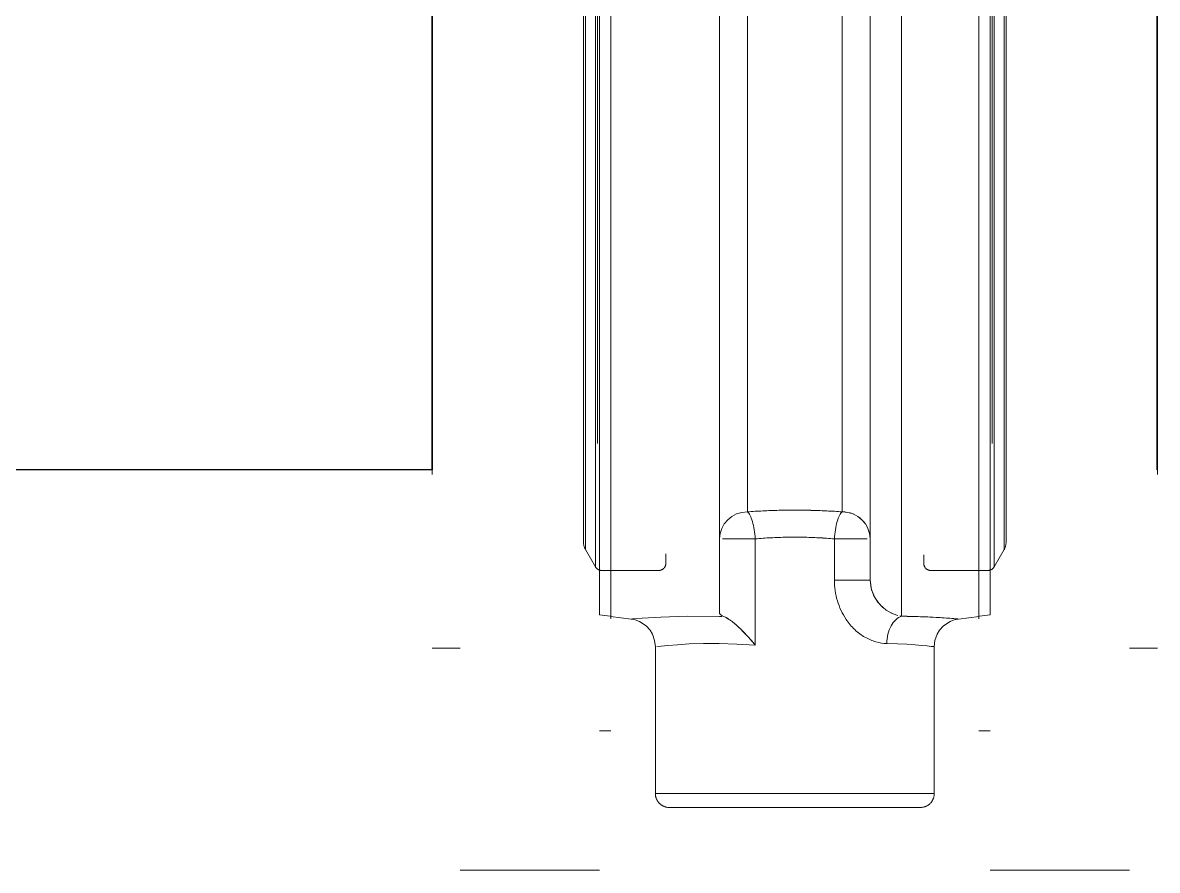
# Model space of a CAD drawing. Extents: x 0 to 160756, y 0 to 229247.
# Drawn here: x 46964.1 to 47126.8, y 69731 to 69852.5 of the extents above; entities that cross this region are included whole.
import ezdxf

# ---------------------------------------------------------------- set-up
doc = ezdxf.new("R2010")
doc.units = 0
doc.header["$LTSCALE"] = 10
for name, color, linetype, lineweight in [('XCM7P30CDA$0$G-IMPT', 252, 'Continuous', 5), ('XCM7P30CDA$0$M-PIPE--14', 252, 'Continuous', 13), ('XCM7P30CDA$0$細線', 252, 'Continuous', 5)]:
    doc.layers.add(name, color=color, linetype=linetype, lineweight=lineweight)
doc.layers.add('XCM7P30CDA$0$U-CDA-PIPE', color=252, linetype='Continuous')

# ---------------------------------------------------------------- blocks, each defined once
blk = doc.blocks.new('XCM7P30CDA$0$法蘭 - JIS 10K - 標準-1018274-閥組')
at = {"layer": 'XCM7P30CDA$0$M-PIPE--14'}
for p, q in [((166227.02, -6064.4), (166207.02, -6064.4)), ((166228.61, -6084.4), (166227.02, -6084.4)), ((166207.02, -6096.25), (166203.02, -6096.25)), ((166227.02, -6100.42), (166227.02, -6204.4)), ((166227.02, -6204.4), (166227.02, -6100.92)), ((166228.61, -6101.19), (166228.61, -6204.4)), ((166227.02, -6102.17), (166227.02, -6101.72)), ((166227.02, -6101.91), (166227.02, -6102.26)), ((166203.02, -6204.4), (166203.02, -6121.13)), ((166203.02, -6287.67), (166203.02, -6204.4)), ((166207.02, -6204.4), (166207.02, -6204.4)), ((166207.02, -6204.4), (166207.02, -6204.4)), ((166207.02, -6204.4), (166207.02, -6204.4)), ((166207.02, -6204.4), (166207.02, -6204.4)), ((166227.02, -6204.4), (166227.02, -6303.39)), ((166227.02, -6304.03), (166227.02, -6204.4)), ((166228.61, -6204.4), (166228.61, -6308.32)), ((166203.02, -6312.55), (166207.02, -6312.55)), ((166227.02, -6324.4), (166228.61, -6324.4)), ((166207.02, -6344.4), (166227.02, -6344.4))]:
    blk.add_line(p, q, dxfattribs=at)
blk = doc.blocks.new('XCM7P30CDA$0$控制閥-150mm - 150A_m_dwg-1112871-閥組')
at = {"layer": 'XCM7P30CDA$0$G-IMPT'}
for p, q in [((166227.02, -6303.4), (166227.02, -6105.4)), ((166283.02, -6105.4), (166283.02, -6303.4)), ((166244.22, -6267.81), (166244.22, -6106.76)), ((166248.22, -6293), (166248.22, -6116.9)), ((166261.82, -6116.9), (166261.82, -6293)), ((166265.82, -6120.97), (166265.82, -6307.47)), ((166283.02, -6307.79), (166283.02, -6132.36)), ((166239.71, -6307.97), (166239.71, -6204.4)), ((166244.22, -6204.4), (166244.22, -6296.88)), ((166265.82, -6296.88), (166265.82, -6204.4)), ((166227.02, -6222.86), (166227.02, -6283.23)), ((166244.22, -6302.8), (166244.22, -6268.16)), ((166239.71, -6278.02), (166239.71, -6282.79)), ((166244.22, -6296.88), (166244.22, -6278.33)), ((166244.22, -6278.48), (166244.22, -6302.8)), ((166248.22, -6293), (166248.22, -6277.13)), ((166261.82, -6293), (166261.82, -6277.13)), ((166265.82, -6307.47), (166265.82, -6277.72)), ((166265.82, -6296.88), (166265.82, -6278.33)), ((166227.02, -6283.23), (166227.02, -6281.83)), ((166227.02, -6281.83), (166227.02, -6303.4)), ((166283.02, -6303.4), (166283.02, -6281.85)), ((166239.71, -6283.27), (166239.71, -6307.97)), ((166283.02, -6282.01), (166283.02, -6307.79)), ((166227.02, -6283.6), (166227.02, -6307.79)), ((166227.02, -6307.79), (166227.02, -6283.6)), ((166224.72, -6297.33), (166224.72, -6297.1)), ((166244.22, -6296.88), (166244.22, -6302.8)), ((166244.22, -6302.8), (166244.22, -6296.88)), ((166249.35, -6296.88), (166244.64, -6296.88)), ((166244.64, -6296.88), (166249.35, -6296.88)), ((166249.35, -6296.88), (166249.35, -6302.8)), ((166249.35, -6302.8), (166249.35, -6296.88)), ((166260.69, -6312.12), (166260.69, -6296.88)), ((166260.69, -6296.88), (166260.69, -6312.12)), ((166260.69, -6296.88), (166265.4, -6296.88)), ((166265.4, -6296.88), (166260.69, -6296.88)), ((166265.82, -6307.47), (166265.82, -6296.88)), ((166265.82, -6307.47), (166265.82, -6296.88)), ((166285.32, -6297.33), (166285.32, -6297.1)), ((166285.32, -6297.28), (166285.32, -6297.39)), ((166228.61, -6301.4), (166235.52, -6301.4)), ((166274.52, -6301.4), (166281.43, -6301.4)), ((166249.35, -6302.8), (166244.22, -6302.8)), ((166244.49, -6302.8), (166249.35, -6302.8)), ((166239.71, -6307.97), (166239.96, -6307.93)), ((166240.22, -6307.87), (166241.04, -6307.58)), ((166228.58, -6307.99), (166231.55, -6308.37)), ((166270.45, -6307.98), (166265.82, -6308.02)), ((166274.24, -6308.09), (166270.46, -6307.98)), ((166276.93, -6308.25), (166274.24, -6308.09)), ((166278.48, -6308.37), (166281.46, -6307.99)), ((166235.02, -6312.34), (166235.02, -6333.4)), ((166263.35, -6311.96), (166260.69, -6312.12)), ((166260.69, -6312.12), (166263.35, -6311.96)), ((166265.85, -6311.88), (166263.35, -6311.96)), ((166263.35, -6311.96), (166265.85, -6311.88)), ((166268.13, -6311.89), (166265.85, -6311.88)), ((166265.85, -6311.88), (166268.13, -6311.89)), ((166275.02, -6333.4), (166275.02, -6312.34)), ((166235.02, -6333.4), (166275.02, -6333.4)), ((166235.02, -6333.4), (166275.02, -6333.4)), ((166237.02, -6335.4), (166273.02, -6335.4)), ((166273.02, -6335.4), (166237.02, -6335.4))]:
    blk.add_line(p, q, dxfattribs=at)
at = {"layer": 'XCM7P30CDA$0$G-IMPT', "flags": 128}
for points in [[(166244.22, -6302.8), (166244.22, -6301.8), (166244.22, -6300.65), (166244.22, -6299.34), (166244.22, -6297.88), (166244.22, -6296.27), (166244.22, -6294.51), (166244.22, -6292.61), (166244.22, -6290.57), (166244.22, -6288.39), (166244.22, -6286.07), (166244.22, -6283.62), (166244.22, -6281.05), (166244.22, -6278.36), (166244.22, -6275.54), (166244.22, -6272.62), (166244.22, -6269.58), (166244.22, -6266.44), (166244.22, -6263.2), (166244.22, -6259.87), (166244.22, -6256.45), (166244.22, -6252.94), (166244.22, -6249.36), (166244.22, -6245.7), (166244.22, -6241.98), (166244.22, -6238.2), (166244.22, -6234.36), (166244.22, -6230.48), (166244.22, -6226.55), (166244.22, -6222.59)], [(166244.22, -6277.59), (166244.22, -6280.32), (166244.22, -6282.93)], [(166244.22, -6283.19), (166244.22, -6285.41), (166244.22, -6287.76), (166244.22, -6289.98), (166244.22, -6292.06), (166244.22, -6294), (166244.22, -6295.8), (166244.22, -6297.45), (166244.22, -6298.95), (166244.22, -6300.3), (166244.22, -6301.5), (166244.22, -6302.54)], [(166224.72, -6297.02), (166224.72, -6297.28), (166224.72, -6297.39)], [(166224.78, -6297.88), (166224.76, -6297.8), (166224.75, -6297.73), (166224.74, -6297.65), (166224.73, -6297.57), (166224.72, -6297.49), (166224.72, -6297.41)], [(166285.32, -6297.48), (166285.31, -6297.56), (166285.31, -6297.64), (166285.3, -6297.72), (166285.28, -6297.8), (166285.26, -6297.88)], [(166236.52, -6300.4), (166236.52, -6300.32), (166236.52, -6300.09), (166236.52, -6299.71), (166236.52, -6299.17)], [(166273.52, -6299), (166273.52, -6299.58), (166273.52, -6300), (166273.52, -6300.28), (166273.52, -6300.39), (166273.52, -6300.4)], [(166273.52, -6300.4), (166273.52, -6300.32), (166273.52, -6300.09), (166273.52, -6299.71)], [(166236.52, -6300.4), (166236.52, -6300.44), (166236.52, -6300.48), (166236.51, -6300.52), (166236.51, -6300.56), (166236.5, -6300.6), (166236.49, -6300.64), (166236.48, -6300.68), (166236.47, -6300.71), (166236.46, -6300.75), (166236.44, -6300.79), (166236.43, -6300.83), (166236.41, -6300.86), (166236.39, -6300.9), (166236.37, -6300.93), (166236.35, -6300.96), (166236.32, -6301), (166236.3, -6301.03), (166236.27, -6301.06), (166236.25, -6301.09), (166236.22, -6301.12), (166236.19, -6301.14), (166236.16, -6301.17), (166236.13, -6301.2), (166236.09, -6301.22), (166236.06, -6301.24), (166236.03, -6301.26), (166235.99, -6301.28), (166235.96, -6301.3), (166235.92, -6301.32), (166235.88, -6301.33), (166235.85, -6301.35), (166235.81, -6301.36), (166235.77, -6301.37), (166235.73, -6301.38), (166235.69, -6301.39), (166235.65, -6301.39), (166235.61, -6301.4), (166235.57, -6301.4), (166235.53, -6301.4), (166235.52, -6301.4)], [(166236.52, -6300), (166236.52, -6300.28), (166236.52, -6300.39), (166236.52, -6300.4)], [(166274.52, -6301.4), (166274.48, -6301.4), (166274.44, -6301.4), (166274.4, -6301.39), (166274.36, -6301.39), (166274.32, -6301.38), (166274.28, -6301.37), (166274.24, -6301.36), (166274.21, -6301.35), (166274.17, -6301.34), (166274.13, -6301.32), (166274.09, -6301.3), (166274.06, -6301.29), (166274.02, -6301.27), (166273.99, -6301.25), (166273.96, -6301.23), (166273.92, -6301.2), (166273.89, -6301.18), (166273.86, -6301.15), (166273.83, -6301.12), (166273.8, -6301.1), (166273.78, -6301.07), (166273.75, -6301.04), (166273.73, -6301.01), (166273.7, -6300.97), (166273.68, -6300.94), (166273.66, -6300.91), (166273.64, -6300.87), (166273.62, -6300.84), (166273.6, -6300.8), (166273.59, -6300.76), (166273.57, -6300.72), (166273.56, -6300.69), (166273.55, -6300.65), (166273.54, -6300.61), (166273.54, -6300.57), (166273.53, -6300.53), (166273.52, -6300.49), (166273.52, -6300.45), (166273.52, -6300.41), (166273.52, -6300.4)], [(166241.04, -6307.57), (166241.91, -6307.08), (166242.76, -6306.35), (166243.5, -6305.37), (166244.02, -6304.17), (166244.22, -6302.8)], [(166244.22, -6302.8), (166244.07, -6303.98), (166243.67, -6305.05), (166243.09, -6305.96), (166242.4, -6306.7)], [(166241.66, -6307.24), (166240.92, -6307.63), (166240.22, -6307.87)], [(166231.53, -6308.37), (166232.14, -6308.5), (166232.73, -6308.72), (166233.69, -6309.36), (166234.26, -6309.99), (166234.59, -6310.53), (166234.92, -6311.43), (166235.02, -6312.34)], [(166265.82, -6308.02), (166270.45, -6307.98), (166274.24, -6308.09), (166276.93, -6308.25), (166278.31, -6308.36), (166278.48, -6308.37)], [(166278.51, -6308.37), (166277.91, -6308.5), (166277.32, -6308.72), (166276.36, -6309.35), (166275.78, -6309.99), (166275.45, -6310.53), (166275.13, -6311.43), (166275.02, -6312.34)], [(166278.48, -6308.37), (166278.31, -6308.36), (166276.93, -6308.25)], [(166241.83, -6311.89), (166240.31, -6311.93), (166238.96, -6312), (166237.78, -6312.08), (166236.8, -6312.16), (166236.03, -6312.23), (166235.47, -6312.29), (166235.13, -6312.32)], [(166236.03, -6312.23), (166236.8, -6312.16), (166237.78, -6312.08), (166238.96, -6312), (166240.31, -6311.93), (166241.83, -6311.89)], [(166274.82, -6312.31), (166274.21, -6312.25), (166273.22, -6312.16), (166271.85, -6312.05), (166270.15, -6311.95), (166268.13, -6311.89)], [(166268.13, -6311.89), (166270.15, -6311.95), (166271.85, -6312.05), (166273.22, -6312.16), (166274.21, -6312.25), (166274.82, -6312.31)], [(166237.02, -6335.4), (166236.94, -6335.4), (166236.86, -6335.39), (166236.78, -6335.39), (166236.7, -6335.37), (166236.62, -6335.36), (166236.55, -6335.34), (166236.47, -6335.32), (166236.39, -6335.3), (166236.32, -6335.27), (166236.24, -6335.24), (166236.17, -6335.21), (166236.1, -6335.17), (166236.03, -6335.14), (166235.96, -6335.09), (166235.89, -6335.05), (166235.83, -6335), (166235.76, -6334.96), (166235.7, -6334.9), (166235.64, -6334.85), (166235.59, -6334.79), (166235.53, -6334.73), (166235.48, -6334.67), (166235.43, -6334.61), (166235.38, -6334.55), (166235.34, -6334.48), (166235.3, -6334.41), (166235.26, -6334.34), (166235.22, -6334.27), (166235.19, -6334.2), (166235.16, -6334.12), (166235.13, -6334.05), (166235.1, -6333.97), (166235.08, -6333.9), (166235.06, -6333.82), (166235.05, -6333.74), (166235.04, -6333.66), (166235.03, -6333.58), (166235.02, -6333.5), (166235.02, -6333.42), (166235.02, -6333.4)], [(166275.02, -6333.4), (166275.02, -6333.48), (166275.01, -6333.56), (166275.01, -6333.64), (166275, -6333.72), (166274.98, -6333.8), (166274.96, -6333.88), (166274.94, -6333.95), (166274.92, -6334.03), (166274.89, -6334.1), (166274.86, -6334.18), (166274.83, -6334.25), (166274.79, -6334.32), (166274.76, -6334.39), (166274.72, -6334.46), (166274.67, -6334.53), (166274.62, -6334.59), (166274.58, -6334.66), (166274.52, -6334.72), (166274.47, -6334.78), (166274.41, -6334.83), (166274.36, -6334.89), (166274.3, -6334.94), (166274.23, -6334.99), (166274.17, -6335.04), (166274.1, -6335.08), (166274.03, -6335.12), (166273.96, -6335.16), (166273.89, -6335.2), (166273.82, -6335.23), (166273.75, -6335.26), (166273.67, -6335.29), (166273.59, -6335.32), (166273.52, -6335.34), (166273.44, -6335.36), (166273.36, -6335.37), (166273.28, -6335.38), (166273.2, -6335.39), (166273.12, -6335.4), (166273.04, -6335.4), (166273.02, -6335.4)], [(166237.02, -6335.4), (166237.04, -6335.4), (166237.08, -6335.4), (166237.15, -6335.4), (166237.25, -6335.4), (166237.38, -6335.4), (166237.54, -6335.4), (166237.72, -6335.4), (166237.93, -6335.4), (166238.17, -6335.4), (166238.44, -6335.4), (166238.74, -6335.4), (166239.05, -6335.4), (166239.4, -6335.4), (166239.77, -6335.4), (166240.16, -6335.4), (166240.58, -6335.4), (166241.02, -6335.4), (166241.49, -6335.4), (166241.97, -6335.4), (166242.48, -6335.4), (166243.01, -6335.4), (166243.55, -6335.4), (166244.12, -6335.4), (166244.7, -6335.4), (166245.3, -6335.4), (166245.91, -6335.4), (166246.54, -6335.4), (166247.18, -6335.4), (166247.83, -6335.4), (166248.5, -6335.4), (166249.17, -6335.4), (166249.86, -6335.4), (166250.55, -6335.4), (166251.25, -6335.4), (166251.96, -6335.4), (166252.67, -6335.4), (166253.39, -6335.4), (166254.11, -6335.4), (166254.83, -6335.4), (166255.55, -6335.4), (166256.27, -6335.4), (166256.98, -6335.4), (166257.7, -6335.4), (166258.41, -6335.4), (166259.11, -6335.4), (166259.81, -6335.4), (166260.5, -6335.4), (166261.18, -6335.4), (166261.85, -6335.4), (166262.51, -6335.4), (166263.16, -6335.4), (166263.8, -6335.4), (166264.42, -6335.4), (166265.02, -6335.4), (166265.61, -6335.4), (166266.19, -6335.4), (166266.74, -6335.4), (166267.28, -6335.4), (166267.8, -6335.4), (166268.29, -6335.4), (166268.77, -6335.4), (166269.22, -6335.4), (166269.65, -6335.4), (166270.06, -6335.4), (166270.44, -6335.4), (166270.8, -6335.4), (166271.14, -6335.4), (166271.44, -6335.4), (166271.73, -6335.4), (166271.98, -6335.4), (166272.21, -6335.4), (166272.41, -6335.4), (166272.58, -6335.4), (166272.72, -6335.4), (166272.84, -6335.4), (166272.93, -6335.4), (166272.99, -6335.4), (166273.02, -6335.4), (166273.02, -6335.4)], [(166241.75, -6335.4), (166241.27, -6335.4), (166240.82, -6335.4), (166240.39, -6335.4), (166239.98, -6335.4), (166239.6, -6335.4), (166239.24, -6335.4), (166238.9, -6335.4), (166238.6, -6335.4), (166238.32, -6335.4), (166238.06, -6335.4), (166237.83, -6335.4), (166237.63, -6335.4), (166237.46, -6335.4), (166237.32, -6335.4), (166237.2, -6335.4), (166237.11, -6335.4), (166237.05, -6335.4), (166237.02, -6335.4), (166237.02, -6335.4)], [(166250.23, -6335.4), (166249.54, -6335.4), (166248.86, -6335.4), (166248.19, -6335.4), (166247.53, -6335.4), (166246.88, -6335.4), (166246.25, -6335.4), (166245.62, -6335.4), (166245.02, -6335.4), (166244.43, -6335.4), (166243.85, -6335.4), (166243.3, -6335.4)], [(166267.04, -6335.4), (166266.49, -6335.4), (166265.93, -6335.4), (166265.34, -6335.4), (166264.75, -6335.4), (166264.13, -6335.4), (166263.5, -6335.4), (166262.86, -6335.4), (166262.21, -6335.4), (166261.54, -6335.4), (166260.87, -6335.4), (166260.18, -6335.4), (166259.49, -6335.4), (166258.79, -6335.4), (166258.08, -6335.4), (166257.37, -6335.4), (166256.65, -6335.4), (166255.93, -6335.4), (166255.22, -6335.4), (166254.5, -6335.4), (166253.78, -6335.4), (166253.06, -6335.4), (166252.35, -6335.4), (166251.64, -6335.4), (166250.93, -6335.4)], [(166273.02, -6335.4), (166273.01, -6335.4), (166272.96, -6335.4), (166272.89, -6335.4), (166272.79, -6335.4), (166272.66, -6335.4), (166272.5, -6335.4), (166272.32, -6335.4), (166272.11, -6335.4), (166271.87, -6335.4), (166271.6, -6335.4), (166271.31, -6335.4), (166270.99, -6335.4), (166270.64, -6335.4), (166270.27, -6335.4), (166269.88, -6335.4), (166269.46, -6335.4), (166269.02, -6335.4), (166268.55, -6335.4)]]:
    blk.add_lwpolyline(points, dxfattribs=at)
at = {"layer": 'XCM7P30CDA$0$G-IMPT'}
for centre, major_axis, start_param, end_param in [((166248.22, -6296.88), (-4, 0), 4.712389, 6.283185), ((166248.22, -6296.88), (4, 0), 1.570796, 3.141593), ((166261.82, -6296.88), (4, 0), 0, 1.570796), ((166261.82, -6296.88), (4, 0), 0, 1.570796)]:
    blk.add_ellipse(centre, major_axis=major_axis, ratio=0.970397, start_param=start_param, end_param=end_param, dxfattribs=at)
for points in [[(166248.22, -6293), (166249.69, -6292.89), (166252.71, -6292.75), (166257.33, -6292.75), (166260.35, -6292.89), (166261.82, -6293)], [(166250.45, -6292.87), (166249.7, -6292.9), (166248.96, -6292.95), (166248.22, -6293)], [(166249.35, -6296.88), (166249.32, -6296.44), (166249.22, -6295.55), (166248.96, -6294.36), (166248.61, -6293.46), (166248.35, -6293.1), (166248.22, -6293)], [(166248.22, -6293), (166248.35, -6293.1), (166248.61, -6293.46), (166248.96, -6294.36), (166249.22, -6295.55), (166249.32, -6296.44), (166249.35, -6296.88)], [(166252.73, -6292.79), (166252.01, -6292.8), (166251.29, -6292.83), (166250.58, -6292.86)], [(166255.02, -6292.76), (166254.25, -6292.76), (166253.49, -6292.77), (166252.73, -6292.79)], [(166257.31, -6292.78), (166256.55, -6292.77), (166255.79, -6292.76), (166255.02, -6292.76)], [(166259.59, -6292.87), (166258.84, -6292.83), (166258.08, -6292.8), (166257.31, -6292.78)], [(166261.82, -6293), (166261.09, -6292.95), (166260.34, -6292.9), (166259.59, -6292.87)], [(166261.82, -6293), (166261.69, -6293.1), (166261.43, -6293.46), (166261.09, -6294.36), (166260.82, -6295.55), (166260.72, -6296.43), (166260.69, -6296.88)], [(166261.1, -6294.41), (166261.2, -6294.06), (166261.43, -6293.46), (166261.69, -6293.1), (166261.82, -6293)], [(166260.84, -6295.57), (166260.91, -6295.15), (166261, -6294.75), (166261.1, -6294.41)], [(166260.69, -6296.88), (166260.72, -6296.43), (166260.77, -6295.99), (166260.84, -6295.57)], [(166253.87, -6296.64), (166252.34, -6296.67), (166250.82, -6296.75), (166249.35, -6296.88)], [(166249.35, -6296.88), (166250.09, -6296.81), (166250.83, -6296.76), (166251.59, -6296.72)], [(166251.59, -6296.72), (166252.34, -6296.68), (166253.11, -6296.65), (166253.87, -6296.64)], [(166256.17, -6296.64), (166255.4, -6296.63), (166254.64, -6296.63), (166253.87, -6296.64)], [(166253.87, -6296.64), (166254.64, -6296.63), (166255.4, -6296.63), (166256.17, -6296.64)], [(166258.45, -6296.72), (166257.7, -6296.68), (166256.94, -6296.65), (166256.17, -6296.64)], [(166256.17, -6296.64), (166256.94, -6296.65), (166257.7, -6296.68), (166258.45, -6296.72)], [(166260.69, -6296.88), (166259.95, -6296.81), (166259.21, -6296.76), (166258.45, -6296.72)], [(166258.45, -6296.72), (166259.21, -6296.76), (166259.96, -6296.81), (166260.69, -6296.88)], [(166265.82, -6307.47), (166265.82, -6307.53), (166265.77, -6307.65), (166265.53, -6307.85), (166265.27, -6307.98), (166265.12, -6308.04)], [(166231.65, -6308.36), (166231.94, -6308.33), (166233.68, -6308.18), (166237.47, -6308), (166239.71, -6307.97)], [(166239.71, -6307.97), (166238.59, -6307.99), (166237.56, -6308.02), (166236.64, -6308.05)], [(166241.22, -6309.37), (166241.03, -6309.02), (166240.57, -6308.42), (166240, -6308.07), (166239.71, -6307.97)], [(166241.83, -6311.89), (166241.83, -6311.43), (166241.72, -6310.53), (166241.26, -6309.32), (166240.57, -6308.41), (166240, -6308.07), (166239.71, -6307.97)], [(166241.67, -6310.55), (166241.57, -6310.12), (166241.41, -6309.72), (166241.22, -6309.37)], [(166265.47, -6308.03), (166265.58, -6308.03), (166265.7, -6308.02), (166265.82, -6308.02)], [(166241.83, -6311.89), (166241.83, -6311.43), (166241.77, -6310.98), (166241.67, -6310.55)]]:
    blk.add_open_spline(points, degree=3, dxfattribs=at)
for points, knots in [([(166249.35, -6302.8), (166249.35, -6303.79), (166249.06, -6305.8), (166247.92, -6308.21), (166246.46, -6309.95), (166244.97, -6311.05), (166243.38, -6311.72), (166242.33, -6311.88), (166241.83, -6311.89)], [-1, -1, -1, -1, -0.785714, -0.571429, -0.428571, -0.285714, -0.142857, 0, 0, 0, 0]), ([(166236.64, -6308.05), (166235.25, -6308.11), (166233.14, -6308.23), (166231.95, -6308.34), (166231.68, -6308.36), (166231.64, -6308.36)], [-0.8888889, -0.8888889, -0.8888889, -0.8888889, -0.7222222, -0.5833333, -0.5555556, -0.5555556, -0.5555556, -0.5555556]), ([(166265.12, -6308.04), (166265.02, -6308.09), (166264.85, -6308.17), (166264.62, -6308.31), (166264.44, -6308.43), (166264.25, -6308.56), (166264.06, -6308.7), (166263.86, -6308.85), (166263.67, -6309.01), (166263.47, -6309.17), (166263.28, -6309.35), (166263.08, -6309.53), (166262.88, -6309.71), (166262.69, -6309.9), (166262.5, -6310.09), (166262.31, -6310.29), (166262.12, -6310.48), (166261.93, -6310.68), (166261.69, -6310.95), (166261.27, -6311.43), (166260.91, -6311.85), (166260.69, -6312.12)], [-1, -1, -1, -1, -0.916667, -0.875, -0.833333, -0.791667, -0.75, -0.708333, -0.666667, -0.625, -0.583333, -0.541667, -0.5, -0.458333, -0.416667, -0.375, -0.333333, -0.291667, -0.25, -0.166667, 0, 0, 0, 0]), ([(166264.06, -6308.7), (166263.96, -6308.77), (166263.77, -6308.92), (166263.47, -6309.17), (166263.23, -6309.39), (166263.03, -6309.58), (166262.93, -6309.67), (166262.88, -6309.71)], [0.25, 0.25, 0.25, 0.25, 0.3125, 0.375, 0.4375, 0.46875, 0.5, 0.5, 0.5, 0.5]), ([(166265.12, -6308.04), (166264.97, -6308.12), (166264.75, -6308.24), (166264.52, -6308.39), (166264.46, -6308.42)], [0, 0, 0, 0, 0.125, 0.1614771, 0.1614771, 0.1614771, 0.1614771]), ([(166262.88, -6309.71), (166262.83, -6309.76), (166262.74, -6309.85), (166262.54, -6310.04), (166262.3, -6310.29), (166262.02, -6310.59), (166261.75, -6310.89), (166261.47, -6311.19), (166261.11, -6311.6), (166260.85, -6311.91), (166260.69, -6312.12)], [0.5, 0.5, 0.5, 0.5, 0.53125, 0.5625, 0.625, 0.6875, 0.75, 0.8125, 0.875, 1, 1, 1, 1])]:
    blk.add_open_spline(points, degree=3, knots=knots, dxfattribs=at)
at = {"layer": 'XCM7P30CDA$0$細線'}
for p, q in [((166226.72, -6283.2), (166226.72, -6125.6)), ((166226.72, -6125.6), (166226.72, -6283.2)), ((166283.32, -6125.6), (166283.32, -6283.2)), ((166283.32, -6283.2), (166283.32, -6125.6)), ((166224.99, -6204.4), (166224.99, -6298.4)), ((166226.43, -6300.9), (166226.43, -6204.4)), ((166226.72, -6204.4), (166226.72, -6281.94)), ((166283.32, -6281.95), (166283.32, -6204.4)), ((166283.61, -6204.4), (166283.61, -6300.9)), ((166285.05, -6298.4), (166285.05, -6204.4)), ((166224.72, -6297.28), (166224.72, -6297.39)), ((166224.99, -6297.81), (166224.99, -6298.4)), ((166285.05, -6298.4), (166285.05, -6297.81)), ((166285.32, -6297.4), (166285.32, -6297.33)), ((166224.99, -6298.4), (166226.43, -6300.9)), ((166283.61, -6300.9), (166285.05, -6298.4)), ((166226.43, -6300.9), (166226.43, -6300.3)), ((166227.3, -6301.4), (166228.56, -6301.4)), ((166281.48, -6301.4), (166282.74, -6301.4)), ((166283.61, -6300.3), (166283.61, -6300.9)), ((166227.02, -6307.79), (166228.53, -6307.98)), ((166281.51, -6307.98), (166283.02, -6307.79))]:
    blk.add_line(p, q, dxfattribs=at)
at = {"layer": 'XCM7P30CDA$0$細線', "flags": 128}
for points in [[(166224.72, -6219.22), (166224.72, -6222.88), (166224.72, -6226.51), (166224.72, -6230.1), (166224.72, -6233.65), (166224.72, -6237.16), (166224.72, -6240.62), (166224.72, -6244.01), (166224.72, -6247.35), (166224.72, -6250.61), (166224.72, -6253.8), (166224.72, -6256.91), (166224.72, -6259.94), (166224.72, -6262.88), (166224.72, -6265.72), (166224.72, -6268.47), (166224.72, -6271.11), (166224.72, -6273.65), (166224.72, -6276.08), (166224.72, -6278.39), (166224.72, -6280.58), (166224.72, -6282.66), (166224.72, -6284.6), (166224.72, -6286.42), (166224.72, -6288.11), (166224.72, -6289.66), (166224.72, -6291.08), (166224.72, -6292.36), (166224.72, -6293.5), (166224.72, -6294.49), (166224.72, -6295.34), (166224.72, -6296.05), (166224.72, -6296.61), (166224.72, -6297.02)], [(166224.72, -6235.51), (166224.72, -6234.61), (166224.72, -6231.06), (166224.72, -6227.48), (166224.72, -6223.86), (166224.72, -6220.21), (166224.72, -6216.53), (166224.72, -6212.83), (166224.72, -6209.12), (166224.72, -6205.4), (166224.72, -6204.4)], [(166285.32, -6297.1), (166285.32, -6296.73), (166285.32, -6296.21), (166285.32, -6295.55), (166285.32, -6294.73), (166285.32, -6293.78), (166285.32, -6292.68), (166285.32, -6291.44), (166285.32, -6290.06), (166285.32, -6288.54), (166285.32, -6286.89), (166285.32, -6285.11), (166285.32, -6283.19), (166285.32, -6281.16), (166285.32, -6278.99), (166285.32, -6276.71), (166285.32, -6274.32), (166285.32, -6271.81), (166285.32, -6269.19), (166285.32, -6266.47), (166285.32, -6263.66), (166285.32, -6260.74), (166285.32, -6257.74), (166285.32, -6254.65), (166285.32, -6251.48), (166285.32, -6248.23), (166285.32, -6244.92), (166285.32, -6241.54), (166285.32, -6238.1), (166285.32, -6234.61), (166285.32, -6231.06), (166285.32, -6227.48), (166285.32, -6223.86), (166285.32, -6220.21)], [(166285.32, -6222.88), (166285.32, -6226.51), (166285.32, -6230.1), (166285.32, -6233.65), (166285.32, -6235.51)], [(166224.72, -6297.02), (166224.72, -6296.73), (166224.72, -6296.21), (166224.72, -6295.55), (166224.72, -6294.73), (166224.72, -6293.78), (166224.72, -6292.68), (166224.72, -6291.44), (166224.72, -6290.06), (166224.72, -6288.54), (166224.72, -6286.89), (166224.72, -6285.11), (166224.72, -6283.19), (166224.72, -6281.16), (166224.72, -6278.99), (166224.72, -6276.71), (166224.72, -6274.32), (166224.72, -6271.81), (166224.72, -6269.19), (166224.72, -6266.47), (166224.72, -6263.66), (166224.72, -6260.74), (166224.72, -6257.74), (166224.72, -6254.65), (166224.72, -6251.48), (166224.72, -6248.23), (166224.72, -6244.92), (166224.72, -6242.65)], [(166285.32, -6242.65), (166285.32, -6244.01), (166285.32, -6247.35), (166285.32, -6250.61), (166285.32, -6253.8), (166285.32, -6256.91), (166285.32, -6259.94), (166285.32, -6262.88), (166285.32, -6265.72), (166285.32, -6268.47), (166285.32, -6271.11), (166285.32, -6273.65), (166285.32, -6276.08), (166285.32, -6278.39), (166285.32, -6280.58), (166285.32, -6282.66), (166285.32, -6284.6), (166285.32, -6286.42), (166285.32, -6288.11), (166285.32, -6289.66), (166285.32, -6291.08), (166285.32, -6292.36), (166285.32, -6293.5), (166285.32, -6294.49), (166285.32, -6295.34), (166285.32, -6296.05), (166285.32, -6296.61), (166285.32, -6297.02), (166285.32, -6297.1)], [(166224.99, -6298.4), (166224.95, -6298.33), (166224.91, -6298.26), (166224.88, -6298.19), (166224.85, -6298.11), (166224.82, -6298.04), (166224.8, -6297.96), (166224.78, -6297.88), (166224.76, -6297.8), (166224.75, -6297.73), (166224.74, -6297.65), (166224.73, -6297.57)], [(166285.32, -6297.4), (166285.32, -6297.48), (166285.31, -6297.56), (166285.31, -6297.64), (166285.3, -6297.72), (166285.28, -6297.8), (166285.26, -6297.88), (166285.24, -6297.95), (166285.22, -6298.03), (166285.19, -6298.1), (166285.16, -6298.18), (166285.13, -6298.25), (166285.09, -6298.32), (166285.06, -6298.39), (166285.05, -6298.4)], [(166285.32, -6297.28), (166285.32, -6297.39), (166285.32, -6297.4)], [(166227.3, -6301.4), (166227.26, -6301.4), (166227.22, -6301.4), (166227.18, -6301.39), (166227.14, -6301.39), (166227.1, -6301.38), (166227.06, -6301.37), (166227.02, -6301.36), (166226.98, -6301.35), (166226.95, -6301.34), (166226.91, -6301.32), (166226.87, -6301.3), (166226.84, -6301.29), (166226.8, -6301.27), (166226.77, -6301.25), (166226.73, -6301.23), (166226.7, -6301.2), (166226.67, -6301.18), (166226.64, -6301.15), (166226.61, -6301.12), (166226.58, -6301.1), (166226.55, -6301.07), (166226.53, -6301.04), (166226.5, -6301.01), (166226.48, -6300.97), (166226.46, -6300.94), (166226.44, -6300.91), (166226.43, -6300.9)], [(166236.52, -6300.4), (166236.52, -6300.44), (166236.52, -6300.48), (166236.51, -6300.52), (166236.51, -6300.56), (166236.5, -6300.6), (166236.49, -6300.64), (166236.48, -6300.68), (166236.47, -6300.71), (166236.46, -6300.75), (166236.44, -6300.79), (166236.43, -6300.83), (166236.41, -6300.86), (166236.39, -6300.9), (166236.37, -6300.93), (166236.35, -6300.96), (166236.32, -6301), (166236.3, -6301.03), (166236.27, -6301.06), (166236.25, -6301.09), (166236.22, -6301.12), (166236.19, -6301.14), (166236.16, -6301.17), (166236.13, -6301.2), (166236.09, -6301.22), (166236.06, -6301.24), (166236.03, -6301.26), (166235.99, -6301.28), (166235.96, -6301.3), (166235.92, -6301.32), (166235.88, -6301.33), (166235.85, -6301.35), (166235.81, -6301.36), (166235.77, -6301.37), (166235.73, -6301.38), (166235.69, -6301.39), (166235.65, -6301.39)], [(166274.4, -6301.39), (166274.36, -6301.39), (166274.32, -6301.38), (166274.28, -6301.37), (166274.24, -6301.36), (166274.21, -6301.35), (166274.17, -6301.34), (166274.13, -6301.32), (166274.09, -6301.3), (166274.06, -6301.29), (166274.02, -6301.27), (166273.99, -6301.25), (166273.96, -6301.23), (166273.92, -6301.2), (166273.89, -6301.18), (166273.86, -6301.15), (166273.83, -6301.12), (166273.8, -6301.1), (166273.78, -6301.07), (166273.75, -6301.04), (166273.73, -6301.01), (166273.7, -6300.97), (166273.68, -6300.94), (166273.66, -6300.91), (166273.64, -6300.87), (166273.62, -6300.84), (166273.6, -6300.8), (166273.59, -6300.76), (166273.57, -6300.72), (166273.56, -6300.69), (166273.55, -6300.65), (166273.54, -6300.61), (166273.54, -6300.57), (166273.53, -6300.53)], [(166283.61, -6300.9), (166283.59, -6300.93), (166283.57, -6300.97), (166283.54, -6301), (166283.52, -6301.03), (166283.49, -6301.06), (166283.47, -6301.09), (166283.44, -6301.12), (166283.41, -6301.15), (166283.38, -6301.17), (166283.35, -6301.2), (166283.31, -6301.22), (166283.28, -6301.24), (166283.25, -6301.26), (166283.21, -6301.28), (166283.18, -6301.3), (166283.14, -6301.32), (166283.1, -6301.33), (166283.06, -6301.35), (166283.03, -6301.36), (166282.99, -6301.37), (166282.95, -6301.38), (166282.91, -6301.39), (166282.87, -6301.39), (166282.83, -6301.4), (166282.79, -6301.4), (166282.75, -6301.4), (166282.74, -6301.4)]]:
    blk.add_lwpolyline(points, dxfattribs=at)
blk = doc.blocks.new('XCM7P30CDA$0$控制閥-150mm - 150mm-1112918-閥組')
blk.add_blockref('XCM7P30CDA$0$控制閥-150mm - 150A_m_dwg-1112871-閥組', (0, 0))
blk = doc.blocks.new('XCM7P30CDA$0$法蘭 - JIS 10K - 標準-875956-閥組')
at = {"layer": 'XCM7P30CDA$0$M-PIPE--14'}
for p, q in [((166284.26, -6064.4), (166283.02, -6064.4)), ((166303.02, -6204.4), (166303.02, -6066.04)), ((166303.02, -6066.04), (166303.02, -6204.4)), ((166283.02, -6084.4), (166281.43, -6084.4)), ((166307.02, -6096.25), (166303.02, -6096.25)), ((166281.43, -6204.4), (166281.43, -6100.47)), ((166281.43, -6100.8), (166281.43, -6101.64)), ((166283.02, -6104.77), (166283.02, -6204.4)), ((166283.02, -6204.4), (166283.02, -6105.41)), ((166307.02, -6121.13), (166307.02, -6204.4)), ((166281.43, -6308.32), (166281.43, -6204.4)), ((166283.02, -6303.39), (166283.02, -6204.4)), ((166283.02, -6204.4), (166283.02, -6304.03)), ((166303.02, -6204.4), (166303.02, -6204.4)), ((166303.02, -6204.4), (166303.02, -6204.4)), ((166303.02, -6204.4), (166303.02, -6204.4)), ((166307.02, -6204.4), (166307.02, -6287.67)), ((166303.02, -6312.55), (166307.02, -6312.55)), ((166281.43, -6324.4), (166283.02, -6324.4)), ((166283.02, -6344.4), (166303.02, -6344.4))]:
    blk.add_line(p, q, dxfattribs=at)
at = {"layer": 'XCM7P30CDA$0$細線'}
for q in [(166284.31, -6064.4), (166303.02, -6066.03)]:
    blk.add_line((166303.02, -6064.4), q, dxfattribs=at)
blk = doc.blocks.new('XCM7P30CDA')
at = {"layer": 'XCM7P30CDA$0$U-CDA-PIPE'}
for p, q in [((47022.84, 69870.96), (47022.84, 69788.36)), ((47022.84, 69788.36), (47022.84, 69870.96)), ((47126.84, 69788.36), (47126.84, 69870.96)), ((47022.84, 69788.36), (46801.36, 69788.36))]:
    blk.add_line(p, q, dxfattribs=at)
at = {"layer": 'XCM7P30CDA$0$U-CDA-PIPE', "xscale": -1}
for name in ['XCM7P30CDA$0$控制閥-150mm - 150mm-1112918-閥組', 'XCM7P30CDA$0$法蘭 - JIS 10K - 標準-875956-閥組', 'XCM7P30CDA$0$法蘭 - JIS 10K - 標準-1018274-閥組']:
    blk.add_blockref(name, (213329.87, 76075.36), dxfattribs=at)

msp = doc.modelspace()

# ---------------------------------------------------------------- block references
msp.add_blockref('XCM7P30CDA', (0, 0))

doc.saveas('drawing.dxf')
